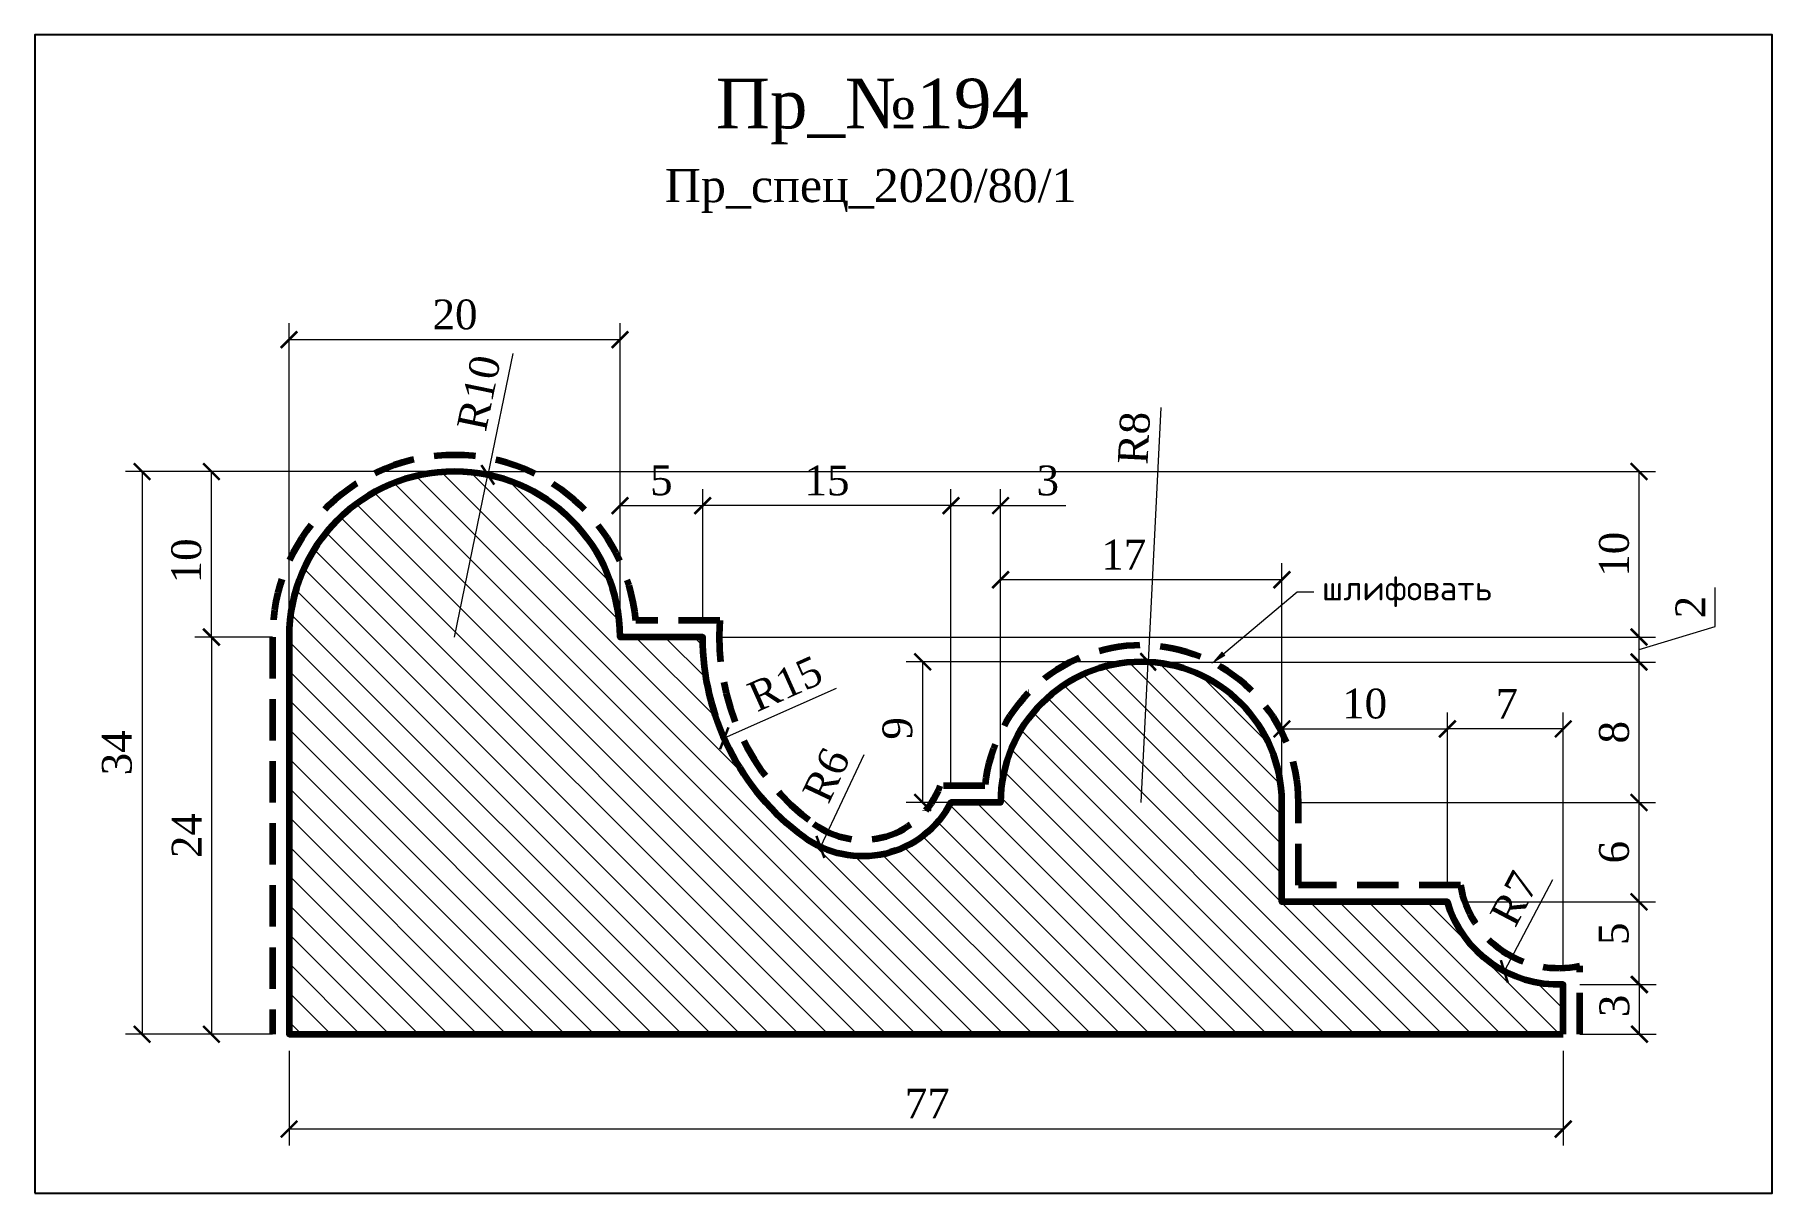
# Model space of a CAD drawing. Header units: millimetres. Extents: x 305118 to 305223, y -92257 to -92187.
import ezdxf
from ezdxf import colors
from ezdxf.entities.mleader import LeaderData, LeaderLine
from ezdxf.math import Vec2, Vec3

# ---------------------------------------------------------------- set-up
doc = ezdxf.new("R2010")
doc.units = ezdxf.units.MM
doc.header["$MEASUREMENT"] = 0
doc.linetypes.add('HIDDEN', pattern=[0.375, 0.25, -0.125])
doc.layers.add('Outside panel', color=7, linetype='Continuous', lineweight=18, true_color=0x7f5e57)
for name, color, linetype, lineweight in [('линия 15', 7, 'Continuous', 15), ('линия 50', 1, 'Continuous', 211), ('служебный слой РАЗМЕРЫ', 7, 'Continuous', 9)]:
    doc.layers.add(name, color=color, linetype=linetype, lineweight=lineweight)
doc.layers.add('размеры в модели', color=7, linetype='Continuous')
doc.styles.add('ELECT', font='times.ttf')
doc.styles.get("Standard").update_dxf_attribs({"font": 'times.ttf'})
doc.styles.add('ЕСКД профили текст', font='isocpeur.ttf')
doc.dimstyles.new('M_1', dxfattribs={"dimtxt": 1.8, "dimasz": 1, "dimexe": 1, "dimexo": 1, "dimgap": 0.6, "dimtad": 1, "dimdec": 0, "dimdsep": 46, "dimtxsty": 'Standard', "dimblk": 'ARCHTICK', "dimcen": -5, "dimclrd": 7, "dimclre": 7, "dimclrt": 7, "dimadec": 0, "dimazin": 0, "dimtfac": 1, "dimtdec": 0, "dimtmove": 0, "dimatfit": 3, "dimfxl": 1, "dimtolj": 1, "dimtzin": 0, "dimlwd": 5, "dimlwe": 5, "dimarcsym": 0})

# ---------------------------------------------------------------- blocks, each defined once
blk = doc.blocks.new('_ArchTick')
at = {"color": 0, "linetype": 'ByBlock', "const_width": 0.15}
blk.add_lwpolyline([(-0.5, -0.5), (0.5, 0.5)], dxfattribs=at)
blk = doc.blocks.new('*D23')
at = {"layer": 'Defpoints', "color": 0, "ltscale": 1000, "transparency": 16777216}
for p in [(305158.43, -92223.32), (305215.01, -92223.32), (305185.36, -92224.83)]:
    blk.add_point(p, dxfattribs=at)
at = {"layer": 'линия 15', "color": 7, "lineweight": 5, "ltscale": 1000, "transparency": 16777216}
for p, q in [((305219.61, -92222.69), (305219.61, -92220.33)), ((305159.43, -92223.32), (305216.01, -92223.32)), ((305215.01, -92224.07), (305219.61, -92222.69)), ((305215.01, -92224.83), (305215.01, -92223.32)), ((305186.36, -92224.83), (305216.01, -92224.83))]:
    blk.add_line(p, q, dxfattribs=at)
for p, rotation in [((305215.01, -92223.32), 90), ((305215.01, -92224.83), 270)]:
    blk.add_blockref('_ArchTick', p, dxfattribs=dict(at, rotation=rotation))
at = {"layer": 'линия 15', "color": 7, "ltscale": 1000, "transparency": 16777216, "insert": (305218.11, -92221.51), "char_height": 1.8, "attachment_point": 5, "rotation": 90}
blk.add_mtext('\\A1;2', dxfattribs=at)
blk = doc.blocks.new('*D20')
at = {"layer": 'Defpoints', "color": 0, "ltscale": 1000, "transparency": 16777216}
for p in [(305203.43, -92239.32), (305215.01, -92239.32), (305210.43, -92244.32)]:
    blk.add_point(p, dxfattribs=at)
at = {"layer": 'линия 15', "color": 7, "lineweight": 5, "ltscale": 1000, "transparency": 16777216}
for p, q in [((305204.43, -92239.32), (305216.01, -92239.32)), ((305215.01, -92244.32), (305215.01, -92239.32)), ((305211.43, -92244.32), (305216.01, -92244.32))]:
    blk.add_line(p, q, dxfattribs=at)
for p, rotation in [((305215.01, -92239.32), 90), ((305215.01, -92244.32), 270)]:
    blk.add_blockref('_ArchTick', p, dxfattribs=dict(at, rotation=rotation))
at = {"layer": 'линия 15', "color": 7, "ltscale": 1000, "transparency": 16777216, "insert": (305213.49, -92241.25), "char_height": 1.8, "attachment_point": 5, "rotation": 90}
blk.add_mtext('\\A1;5', dxfattribs=at)
blk = doc.blocks.new('*D19')
at = {"layer": 'Defpoints', "color": 0, "ltscale": 1000, "transparency": 16777216}
for p in [(305185.35, -92224.82), (305171.72, -92233.32), (305176.43, -92233.32)]:
    blk.add_point(p, dxfattribs=at)
at = {"layer": 'линия 15', "color": 7, "lineweight": 5, "ltscale": 1000, "transparency": 16777216}
for p, q in [((305184.35, -92224.82), (305170.72, -92224.82)), ((305171.72, -92224.82), (305171.72, -92233.32)), ((305175.43, -92233.32), (305170.72, -92233.32))]:
    blk.add_line(p, q, dxfattribs=at)
for p, rotation in [((305171.72, -92224.82), 90), ((305171.72, -92233.32), 270)]:
    blk.add_blockref('_ArchTick', p, dxfattribs=dict(at, rotation=rotation))
at = {"layer": 'линия 15', "color": 7, "ltscale": 1000, "transparency": 16777216, "insert": (305170.2, -92228.84), "char_height": 1.8, "attachment_point": 5, "rotation": 90}
blk.add_mtext('\\A1;9', dxfattribs=at)
blk = doc.blocks.new('*D18')
at = {"layer": 'Defpoints', "color": 0, "ltscale": 1000, "transparency": 16777216}
for p in [(305128.74, -92213.32), (305143.43, -92213.32), (305133.43, -92223.32)]:
    blk.add_point(p, dxfattribs=at)
at = {"layer": 'линия 15', "color": 7, "lineweight": 5, "ltscale": 1000, "transparency": 16777216}
for p, q in [((305142.43, -92213.32), (305127.74, -92213.32)), ((305128.74, -92223.32), (305128.74, -92213.32)), ((305132.43, -92223.32), (305127.74, -92223.32))]:
    blk.add_line(p, q, dxfattribs=at)
for p, rotation in [((305128.74, -92213.32), 90), ((305128.74, -92223.32), 270)]:
    blk.add_blockref('_ArchTick', p, dxfattribs=dict(at, rotation=rotation))
at = {"layer": 'линия 15', "color": 7, "ltscale": 1000, "transparency": 16777216, "insert": (305127.23, -92218.72), "char_height": 1.8, "attachment_point": 5, "rotation": 90}
blk.add_mtext('\\A1;10', dxfattribs=at)
blk = doc.blocks.new('*D17')
at = {"layer": 'Defpoints', "color": 0, "ltscale": 1000, "transparency": 16777216}
for p in [(305210.43, -92244.32), (305215.04, -92244.32), (305210.43, -92247.32)]:
    blk.add_point(p, dxfattribs=at)
at = {"layer": 'размеры в модели', "color": 7, "lineweight": 5, "ltscale": 1000, "transparency": 16777216}
for p, q in [((305211.43, -92244.32), (305216.04, -92244.32)), ((305215.04, -92247.32), (305215.04, -92244.32)), ((305211.43, -92247.32), (305216.04, -92247.32))]:
    blk.add_line(p, q, dxfattribs=at)
for p, rotation in [((305215.04, -92244.32), 90), ((305215.04, -92247.32), 270)]:
    blk.add_blockref('_ArchTick', p, dxfattribs=dict(at, rotation=rotation))
at = {"layer": 'размеры в модели', "color": 7, "ltscale": 1000, "transparency": 16777216, "insert": (305213.53, -92245.61), "char_height": 1.8, "attachment_point": 5, "rotation": 90}
blk.add_mtext('\\A1;3', dxfattribs=at)
blk = doc.blocks.new('*D16')
at = {"layer": 'Defpoints', "color": 0, "ltscale": 1000, "transparency": 16777216}
for p in [(305203.43, -92228.87), (305203.43, -92239.32), (305210.43, -92244.32)]:
    blk.add_point(p, dxfattribs=at)
at = {"layer": 'размеры в модели', "color": 7, "lineweight": 5, "ltscale": 1000, "transparency": 16777216}
for p, q in [((305203.43, -92238.32), (305203.43, -92227.87)), ((305210.43, -92243.32), (305210.43, -92227.87)), ((305210.43, -92228.87), (305203.43, -92228.87))]:
    blk.add_line(p, q, dxfattribs=at)
at = {"layer": 'размеры в модели', "color": 7, "lineweight": 5, "ltscale": 1000, "transparency": 16777216, "rotation": 180}
blk.add_blockref('_ArchTick', (305203.43, -92228.87), dxfattribs=at)
at = {"layer": 'размеры в модели', "color": 7, "lineweight": 5, "ltscale": 1000, "transparency": 16777216}
blk.add_blockref('_ArchTick', (305210.43, -92228.87), dxfattribs=at)
at = {"layer": 'размеры в модели', "color": 7, "ltscale": 1000, "transparency": 16777216, "insert": (305207.02, -92227.35), "char_height": 1.8, "attachment_point": 5}
blk.add_mtext('\\A1;7', dxfattribs=at)
blk = doc.blocks.new('*D15')
at = {"layer": 'Defpoints', "color": 0, "ltscale": 1000, "transparency": 16777216}
for p in [(305176.43, -92219.86), (305176.43, -92233.32), (305193.43, -92233.1)]:
    blk.add_point(p, dxfattribs=at)
at = {"layer": 'размеры в модели', "color": 7, "lineweight": 5, "ltscale": 1000, "transparency": 16777216}
for p, q in [((305176.43, -92232.32), (305176.43, -92218.86)), ((305193.43, -92232.1), (305193.43, -92218.86)), ((305193.43, -92219.86), (305176.43, -92219.86))]:
    blk.add_line(p, q, dxfattribs=at)
at = {"layer": 'размеры в модели', "color": 7, "lineweight": 5, "ltscale": 1000, "transparency": 16777216, "rotation": 180}
blk.add_blockref('_ArchTick', (305176.43, -92219.86), dxfattribs=at)
at = {"layer": 'размеры в модели', "color": 7, "lineweight": 5, "ltscale": 1000, "transparency": 16777216}
blk.add_blockref('_ArchTick', (305193.43, -92219.86), dxfattribs=at)
at = {"layer": 'размеры в модели', "color": 7, "ltscale": 1000, "transparency": 16777216, "insert": (305183.87, -92218.34), "char_height": 1.8, "attachment_point": 5}
blk.add_mtext('\\A1;17', dxfattribs=at)
blk = doc.blocks.new('*D14')
at = {"layer": 'Defpoints', "color": 0, "ltscale": 1000, "transparency": 16777216}
for p in [(305173.43, -92215.38), (305173.43, -92233.32), (305176.43, -92233.32)]:
    blk.add_point(p, dxfattribs=at)
at = {"layer": 'размеры в модели', "color": 7, "lineweight": 5, "ltscale": 1000, "transparency": 16777216}
for p, q in [((305173.43, -92232.32), (305173.43, -92214.38)), ((305176.43, -92232.32), (305176.43, -92214.38)), ((305173.43, -92215.38), (305176.43, -92215.38)), ((305176.43, -92215.38), (305180.38, -92215.38))]:
    blk.add_line(p, q, dxfattribs=at)
at = {"layer": 'размеры в модели', "color": 7, "lineweight": 5, "ltscale": 1000, "transparency": 16777216, "rotation": 180}
blk.add_blockref('_ArchTick', (305173.43, -92215.38), dxfattribs=at)
at = {"layer": 'размеры в модели', "color": 7, "lineweight": 5, "ltscale": 1000, "transparency": 16777216}
blk.add_blockref('_ArchTick', (305176.43, -92215.38), dxfattribs=at)
at = {"layer": 'размеры в модели', "color": 7, "ltscale": 1000, "transparency": 16777216, "insert": (305179.28, -92213.87), "char_height": 1.8, "attachment_point": 5}
blk.add_mtext('\\A1;3', dxfattribs=at)
blk = doc.blocks.new('*D13')
at = {"layer": 'Defpoints', "color": 0, "ltscale": 1000, "transparency": 16777216}
for p in [(305158.43, -92215.38), (305158.43, -92223.32), (305173.43, -92233.32)]:
    blk.add_point(p, dxfattribs=at)
at = {"layer": 'размеры в модели', "color": 7, "lineweight": 5, "ltscale": 1000, "transparency": 16777216}
for p, q in [((305158.43, -92222.32), (305158.43, -92214.38)), ((305173.43, -92232.32), (305173.43, -92214.38)), ((305173.43, -92215.38), (305158.43, -92215.38))]:
    blk.add_line(p, q, dxfattribs=at)
at = {"layer": 'размеры в модели', "color": 7, "lineweight": 5, "ltscale": 1000, "transparency": 16777216, "rotation": 180}
blk.add_blockref('_ArchTick', (305158.43, -92215.38), dxfattribs=at)
at = {"layer": 'размеры в модели', "color": 7, "lineweight": 5, "ltscale": 1000, "transparency": 16777216}
blk.add_blockref('_ArchTick', (305173.43, -92215.38), dxfattribs=at)
at = {"layer": 'размеры в модели', "color": 7, "ltscale": 1000, "transparency": 16777216, "insert": (305165.94, -92213.87), "char_height": 1.8, "attachment_point": 5}
blk.add_mtext('\\A1;15', dxfattribs=at)
blk = doc.blocks.new('*D12')
at = {"layer": 'Defpoints', "color": 0, "ltscale": 1000, "transparency": 16777216}
for p in [(305153.43, -92205.35), (305133.43, -92223.32), (305153.43, -92223.32)]:
    blk.add_point(p, dxfattribs=at)
at = {"layer": 'размеры в модели', "color": 7, "lineweight": 5, "ltscale": 1000, "transparency": 16777216}
for p, q in [((305133.43, -92222.32), (305133.43, -92204.35)), ((305153.43, -92222.32), (305153.43, -92204.35)), ((305133.43, -92205.35), (305153.43, -92205.35))]:
    blk.add_line(p, q, dxfattribs=at)
at = {"layer": 'размеры в модели', "color": 7, "lineweight": 5, "ltscale": 1000, "transparency": 16777216, "rotation": 180}
blk.add_blockref('_ArchTick', (305133.43, -92205.35), dxfattribs=at)
at = {"layer": 'размеры в модели', "color": 7, "lineweight": 5, "ltscale": 1000, "transparency": 16777216}
blk.add_blockref('_ArchTick', (305153.43, -92205.35), dxfattribs=at)
at = {"layer": 'размеры в модели', "color": 7, "ltscale": 1000, "transparency": 16777216, "insert": (305143.46, -92203.84), "char_height": 1.8, "attachment_point": 5}
blk.add_mtext('\\A1;20', dxfattribs=at)
blk = doc.blocks.new('*D11')
at = {"layer": 'Defpoints', "color": 0, "ltscale": 1000, "transparency": 16777216}
for p in [(305145.44, -92213.52), (305143.43, -92223.32)]:
    blk.add_point(p, dxfattribs=at)
at = {"layer": 'размеры в модели', "color": 7, "lineweight": 5, "ltscale": 1000, "transparency": 16777216}
for p in [(305146.95, -92206.19), (305143.43, -92223.32)]:
    blk.add_line(p, (305145.44, -92213.52), dxfattribs=at)
at = {"layer": 'размеры в модели', "color": 7, "lineweight": 5, "ltscale": 1000, "transparency": 16777216, "rotation": 258.3780460125786}
blk.add_blockref('_ArchTick', (305145.44, -92213.52), dxfattribs=at)
at = {"layer": 'размеры в модели', "color": 7, "ltscale": 1000, "transparency": 16777216, "insert": (305144.91, -92208.57), "char_height": 1.8, "attachment_point": 5, "rotation": 78.378}
blk.add_mtext('\\A1;R10', dxfattribs=at)
blk = doc.blocks.new('*D10')
at = {"layer": 'Defpoints', "color": 0, "ltscale": 1000, "transparency": 16777216}
for p in [(305173.43, -92223.32), (305159.73, -92229.44)]:
    blk.add_point(p, dxfattribs=at)
at = {"layer": 'размеры в модели', "color": 7, "lineweight": 5, "ltscale": 1000, "transparency": 16777216}
blk.add_line((305166.5, -92226.42), (305159.73, -92229.44), dxfattribs=at)
blk.add_arc((305173.43, -92223.32), 15, 200.2608, 212.5163, dxfattribs=at)
at = {"layer": 'размеры в модели', "color": 7, "lineweight": 5, "ltscale": 1000, "transparency": 16777216, "rotation": 204.0805053687893}
blk.add_blockref('_ArchTick', (305159.73, -92229.44), dxfattribs=at)
at = {"layer": 'размеры в модели', "color": 7, "ltscale": 1000, "transparency": 16777216, "insert": (305163.41, -92226.14), "char_height": 1.8, "attachment_point": 5, "rotation": 24.0805}
blk.add_mtext('\\A1;R15', dxfattribs=at)
blk = doc.blocks.new('*D9')
at = {"layer": 'Defpoints', "color": 0, "ltscale": 1000, "transparency": 16777216}
for p in [(305168.09, -92230.57), (305165.54, -92236)]:
    blk.add_point(p, dxfattribs=at)
at = {"layer": 'размеры в модели', "color": 7, "lineweight": 5, "ltscale": 1000, "transparency": 16777216}
blk.add_line((305168.16, -92230.43), (305165.54, -92236), dxfattribs=at)
blk.add_arc((305168.09, -92230.57), 6, 225.8854, 254.3023, dxfattribs=at)
at = {"layer": 'размеры в модели', "color": 7, "lineweight": 5, "ltscale": 1000, "transparency": 16777216, "rotation": 244.7530464474094}
blk.add_blockref('_ArchTick', (305165.54, -92236), dxfattribs=at)
at = {"layer": 'размеры в модели', "color": 7, "ltscale": 1000, "transparency": 16777216, "insert": (305165.9, -92231.66), "char_height": 1.8, "attachment_point": 5, "rotation": 64.753}
blk.add_mtext('\\A1;R6', dxfattribs=at)
blk = doc.blocks.new('*D8')
at = {"layer": 'Defpoints', "color": 0, "ltscale": 1000, "transparency": 16777216}
for p in [(305210.14, -92237.32), (305206.87, -92243.52)]:
    blk.add_point(p, dxfattribs=at)
at = {"layer": 'размеры в модели', "color": 7, "lineweight": 5, "ltscale": 1000, "transparency": 16777216}
blk.add_line((305209.78, -92238), (305206.87, -92243.52), dxfattribs=at)
at = {"layer": 'размеры в модели', "color": 7, "lineweight": 5, "ltscale": 1000, "transparency": 16777216, "rotation": 242.2129857384392}
blk.add_blockref('_ArchTick', (305206.87, -92243.52), dxfattribs=at)
at = {"layer": 'размеры в модели', "color": 7, "ltscale": 1000, "transparency": 16777216, "insert": (305207.47, -92239.12), "char_height": 1.8, "attachment_point": 5, "rotation": 62.213}
blk.add_mtext('\\A1;R7', dxfattribs=at)
blk = doc.blocks.new('*D7')
at = {"layer": 'Defpoints', "color": 0, "ltscale": 1000, "transparency": 16777216}
for p in [(305158.43, -92215.38), (305153.43, -92223.32), (305158.43, -92223.32)]:
    blk.add_point(p, dxfattribs=at)
at = {"layer": 'размеры в модели', "color": 7, "lineweight": 5, "ltscale": 1000, "transparency": 16777216}
for p, q in [((305153.43, -92222.32), (305153.43, -92214.38)), ((305158.43, -92222.32), (305158.43, -92214.38)), ((305153.43, -92215.38), (305158.43, -92215.38))]:
    blk.add_line(p, q, dxfattribs=at)
at = {"layer": 'размеры в модели', "color": 7, "lineweight": 5, "ltscale": 1000, "transparency": 16777216, "rotation": 180}
blk.add_blockref('_ArchTick', (305153.43, -92215.38), dxfattribs=at)
at = {"layer": 'размеры в модели', "color": 7, "lineweight": 5, "ltscale": 1000, "transparency": 16777216}
blk.add_blockref('_ArchTick', (305158.43, -92215.38), dxfattribs=at)
at = {"layer": 'размеры в модели', "color": 7, "ltscale": 1000, "transparency": 16777216, "insert": (305155.93, -92212.95), "char_height": 1.8, "attachment_point": 2}
blk.add_mtext('\\A1;5', dxfattribs=at)
blk = doc.blocks.new('*D6')
at = {"layer": 'Defpoints', "color": 0, "ltscale": 1000, "transparency": 16777216}
for p in [(305203.43, -92228.87), (305193.43, -92239.32), (305203.43, -92239.32)]:
    blk.add_point(p, dxfattribs=at)
at = {"layer": 'размеры в модели', "color": 7, "lineweight": 5, "ltscale": 1000, "transparency": 16777216}
for p, q in [((305193.43, -92238.32), (305193.43, -92227.87)), ((305203.43, -92238.32), (305203.43, -92227.87)), ((305193.43, -92228.87), (305203.43, -92228.87))]:
    blk.add_line(p, q, dxfattribs=at)
at = {"layer": 'размеры в модели', "color": 7, "lineweight": 5, "ltscale": 1000, "transparency": 16777216, "rotation": 180}
blk.add_blockref('_ArchTick', (305193.43, -92228.87), dxfattribs=at)
at = {"layer": 'размеры в модели', "color": 7, "lineweight": 5, "ltscale": 1000, "transparency": 16777216}
blk.add_blockref('_ArchTick', (305203.43, -92228.87), dxfattribs=at)
at = {"layer": 'размеры в модели', "color": 7, "ltscale": 1000, "transparency": 16777216, "insert": (305198.43, -92226.44), "char_height": 1.8, "attachment_point": 2}
blk.add_mtext('\\A1;10', dxfattribs=at)
blk = doc.blocks.new('*D5')
at = {"layer": 'Defpoints', "color": 0, "ltscale": 1000, "transparency": 16777216}
for p in [(305133.43, -92223.32), (305128.74, -92247.32), (305133.43, -92247.32)]:
    blk.add_point(p, dxfattribs=at)
at = {"layer": 'размеры в модели', "color": 7, "lineweight": 5, "ltscale": 1000, "transparency": 16777216}
for p, q in [((305132.43, -92223.32), (305127.74, -92223.32)), ((305128.74, -92223.32), (305128.74, -92247.32)), ((305132.43, -92247.32), (305127.74, -92247.32))]:
    blk.add_line(p, q, dxfattribs=at)
for p, rotation in [((305128.74, -92223.32), 90), ((305128.74, -92247.32), 270)]:
    blk.add_blockref('_ArchTick', p, dxfattribs=dict(at, rotation=rotation))
at = {"layer": 'размеры в модели', "color": 7, "ltscale": 1000, "transparency": 16777216, "insert": (305126.34, -92235.32), "char_height": 1.8, "attachment_point": 2, "rotation": 90}
blk.add_mtext('\\A1;24', dxfattribs=at)
blk = doc.blocks.new('*D4')
at = {"layer": 'Defpoints', "color": 0, "ltscale": 1000, "transparency": 16777216}
for p in [(305143.43, -92213.32), (305124.55, -92247.32), (305133.43, -92247.32)]:
    blk.add_point(p, dxfattribs=at)
at = {"layer": 'размеры в модели', "color": 7, "lineweight": 5, "ltscale": 1000, "transparency": 16777216}
for p, q in [((305142.43, -92213.32), (305123.55, -92213.32)), ((305124.55, -92213.32), (305124.55, -92247.32)), ((305132.43, -92247.32), (305123.55, -92247.32))]:
    blk.add_line(p, q, dxfattribs=at)
for p, rotation in [((305124.55, -92213.32), 90), ((305124.55, -92247.32), 270)]:
    blk.add_blockref('_ArchTick', p, dxfattribs=dict(at, rotation=rotation))
at = {"layer": 'размеры в модели', "color": 7, "ltscale": 1000, "transparency": 16777216, "insert": (305122.12, -92230.32), "char_height": 1.8, "attachment_point": 2, "rotation": 90}
blk.add_mtext('\\A1;34', dxfattribs=at)
blk = doc.blocks.new('*D3')
at = {"layer": 'Defpoints', "color": 0, "ltscale": 1000, "transparency": 16777216}
for p in [(305133.43, -92247.32), (305210.43, -92247.32), (305133.43, -92253.05)]:
    blk.add_point(p, dxfattribs=at)
at = {"layer": 'размеры в модели', "color": 7, "lineweight": 5, "ltscale": 1000, "transparency": 16777216}
for p, q in [((305133.43, -92248.32), (305133.43, -92254.05)), ((305210.43, -92248.32), (305210.43, -92254.05)), ((305210.43, -92253.05), (305133.43, -92253.05))]:
    blk.add_line(p, q, dxfattribs=at)
at = {"layer": 'размеры в модели', "color": 7, "lineweight": 5, "ltscale": 1000, "transparency": 16777216, "rotation": 180}
blk.add_blockref('_ArchTick', (305133.43, -92253.05), dxfattribs=at)
at = {"layer": 'размеры в модели', "color": 7, "lineweight": 5, "ltscale": 1000, "transparency": 16777216}
blk.add_blockref('_ArchTick', (305210.43, -92253.05), dxfattribs=at)
at = {"layer": 'размеры в модели', "color": 7, "ltscale": 1000, "transparency": 16777216, "insert": (305172, -92250.61), "char_height": 1.8, "attachment_point": 2}
blk.add_mtext('\\A1;77', dxfattribs=at)
blk = doc.blocks.new('*D2')
at = {"layer": 'Defpoints', "color": 0, "ltscale": 1000, "transparency": 16777216}
for p in [(305185.35, -92224.82), (305184.93, -92233.31)]:
    blk.add_point(p, dxfattribs=at)
at = {"layer": 'размеры в модели', "color": 7, "lineweight": 5, "ltscale": 1000, "transparency": 16777216}
for p in [(305186.11, -92209.45), (305184.93, -92233.31)]:
    blk.add_line(p, (305185.35, -92224.82), dxfattribs=at)
at = {"layer": 'размеры в модели', "color": 7, "lineweight": 5, "ltscale": 1000, "transparency": 16777216, "rotation": 267.1546616025368}
blk.add_blockref('_ArchTick', (305185.35, -92224.82), dxfattribs=at)
at = {"layer": 'размеры в модели', "color": 7, "ltscale": 1000, "transparency": 16777216, "insert": (305183.51, -92212.83), "char_height": 1.8, "attachment_point": 1, "rotation": 87.1547}
blk.add_mtext('\\A1;R8', dxfattribs=at)

msp = doc.modelspace()

# ---------------------------------------------------------------- hatches: boundary and pattern name
at = {"layer": 'Outside panel', "ltscale": 1000}
h = msp.add_hatch(dxfattribs=at)
h.set_pattern_fill('ANSI31', color=256, scale=10, angle=90)
h.set_pattern_definition([(135, (212046.6785, -402933.7003), (-0.8838834765, -0.8838834765), [])])
h.paths.add_polyline_path([(305210.43, -92247.32), (305210.43, -92244.32, -0.34347), (305203.43, -92239.32), (305193.43, -92239.32), (305193.43, -92233.32, 1), (305176.43, -92233.32), (305173.43, -92233.32, -0.461305), (305164.54, -92235.4, -0.238528), (305158.43, -92223.32), (305153.43, -92223.32, 1), (305133.43, -92223.32), (305133.43, -92247.32)])

# ---------------------------------------------------------------- linework, layer by layer
at = {"color": 6, "ltscale": 1000}
msp.add_lwpolyline([(305118.06, -92256.93), (305223.06, -92256.93), (305223.06, -92186.93), (305118.06, -92186.93)], close=True, dxfattribs=at)
at = {"layer": 'линия 50', "color": 1, "linetype": 'HIDDEN', "ltscale": 10, "true_color": 0xff0909}
msp.add_lwpolyline([(305211.43, -92247.32), (305211.43, -92243.18, -0.429012), (305204.22, -92238.32), (305194.43, -92238.32), (305194.43, -92233.32, 0.948614), (305175.48, -92232.32), (305172.78, -92232.32, -0.497758), (305165.13, -92234.6, -0.257501), (305159.46, -92222.32), (305154.38, -92222.32, 0.955488), (305132.43, -92223.32), (305132.43, -92247.32)], format="xyb", dxfattribs=at)
at = {"layer": 'линия 50', "color": 7}
msp.add_lwpolyline([(305210.43, -92247.32), (305210.43, -92244.32, -0.34347), (305203.43, -92239.32), (305193.43, -92239.32), (305193.43, -92233.32, 1), (305176.43, -92233.32), (305173.43, -92233.32, -0.461305), (305164.54, -92235.4, -0.238528), (305158.43, -92223.32), (305153.43, -92223.32, 1), (305133.43, -92223.32), (305133.43, -92247.32)], format="xyb", close=True, dxfattribs=at)

# ---------------------------------------------------------------- texts
at = {"color": 5, "ltscale": 1000, "style": 'ELECT'}
msp.add_text('Пр_№194', height=3, dxfattribs=at).set_placement((305159.22, -92192.58))
at = {"color": 7, "ltscale": 1000, "insert": (305156.14, -92195.04), "char_height": 2, "attachment_point": 1, "style": 'ELECT'}
msp.add_mtext('Пр_спец_2020/80/1\\P ', dxfattribs=at)

# ---------------------------------------------------------------- dimensions: what is measured, and where the dimension line sits
at = {"layer": 'линия 15', "color": 5, "ltscale": 1000}
for base, p1, p2, picture, middle in [((305128.74, -92213.32), (305133.43, -92223.32), (305143.43, -92213.32), '*D18', (305128.74, -92218.72)), ((305171.72159398, -92233.31882172), (305185.34911031, -92224.81882172), (305176.42716934, -92233.31882172), '*D19', (305171.72159398, -92228.83532884)), ((305215.01, -92239.32), (305210.43, -92244.32), (305203.43, -92239.32), '*D20', (305215.01, -92241.25))]:
    dim = msp.add_linear_dim(base=base, p1=p1, p2=p2, angle=90, dimstyle='M_1', dxfattribs=at)
    dim.commit()
    dim.dimension.update_dxf_attribs({"geometry": picture, "text_midpoint": middle, "dimtype": 128})
for base, p1, p2 in [((305215.01, -92213.32), (305158.43, -92223.32), (305143.43, -92213.32)), ((305215.01, -92224.83), (305193.43, -92233.32), (305185.36, -92224.83)), ((305215.01, -92233.32), (305203.43, -92239.32), (305193.43, -92233.32))]:
    msp.add_linear_dim(base=base, p1=p1, p2=p2, angle=90, dimstyle='M_1', dxfattribs=at).render()
dim = msp.add_linear_dim(base=(305215.01, -92223.32), p1=(305185.36, -92224.83), p2=(305158.43, -92223.32), angle=90, dimstyle='M_1', dxfattribs=at)
dim.commit()
dim.dimension.update_dxf_attribs({"geometry": '*D23', "text_midpoint": (305218.11, -92222.09)})
at = {"layer": 'размеры в модели', "color": 5, "ltscale": 1000}
for base, p1, p2, picture, middle in [((305153.43, -92205.35), (305133.43, -92223.32), (305153.43, -92223.32), '*D12', (305143.46, -92205.35)), ((305158.43, -92215.38), (305173.43, -92233.32), (305158.43, -92223.32), '*D13', (305165.94, -92215.38)), ((305173.43, -92215.38), (305176.43, -92233.32), (305173.43, -92233.32), '*D14', (305179.28, -92215.38)), ((305176.43, -92219.86), (305193.43, -92233.1), (305176.43, -92233.32), '*D15', (305183.87, -92219.86)), ((305203.43, -92228.87), (305210.43, -92244.32), (305203.43, -92239.32), '*D16', (305207.02, -92228.87))]:
    dim = msp.add_linear_dim(base=base, p1=p1, p2=p2, dimstyle='M_1', dxfattribs=at)
    dim.commit()
    dim.dimension.update_dxf_attribs({"geometry": picture, "text_midpoint": middle, "dimtype": 128})
dim = msp.add_radius_dim(center=(305143.43, -92223.32), mpoint=(305145.44, -92213.52), dimstyle='M_1', dxfattribs=at)
dim.commit()
dim.dimension.update_dxf_attribs({"geometry": '*D11', "text_midpoint": (305144.91, -92208.57)})
at = {"layer": 'размеры в модели', "color": 0, "ltscale": 1000}
dim = msp.add_radius_dim(center=(305184.9272, -92233.3083), mpoint=(305185.3491, -92224.8188), dimstyle='M_1', dxfattribs=at)
dim.commit()
dim.dimension.update_dxf_attribs({"geometry": '*D2', "text_midpoint": (305186.0112, -92211.4973), "dimtype": 132})
for base, p1, picture, middle in [((305124.55, -92247.32), (305143.43, -92213.32), '*D4', (305124.55, -92230.32)), ((305128.74, -92247.32), (305133.43, -92223.32), '*D5', (305128.74, -92235.32))]:
    dim = msp.add_linear_dim(base=base, p1=p1, p2=(305133.43, -92247.32), angle=270, dimstyle='M_1', dxfattribs=at)
    dim.commit()
    dim.dimension.update_dxf_attribs({"geometry": picture, "text_midpoint": middle, "dimtype": 128})
for base, p1, p2, picture, middle in [((305158.43, -92215.38), (305153.43, -92223.32), (305158.43, -92223.32), '*D7', (305155.93, -92215.38)), ((305203.43, -92228.87), (305193.43, -92239.32), (305203.43, -92239.32), '*D6', (305198.43, -92228.87)), ((305133.43, -92253.05), (305210.43, -92247.32), (305133.43, -92247.32), '*D3', (305172, -92253.05))]:
    dim = msp.add_linear_dim(base=base, p1=p1, p2=p2, dimstyle='M_1', dxfattribs=at)
    dim.commit()
    dim.dimension.update_dxf_attribs({"geometry": picture, "text_midpoint": middle, "dimtype": 128})
at = {"layer": 'размеры в модели', "color": 5, "ltscale": 1000}
for center, mpoint, picture, middle in [((305173.43, -92223.32), (305159.73, -92229.44), '*D10', (305164.03, -92227.52)), ((305168.09, -92230.57), (305165.54, -92236), '*D9', (305167.27, -92232.31)), ((305210.14, -92237.32), (305206.87, -92243.52), '*D8', (305208.82, -92239.83))]:
    dim = msp.add_radius_dim(center=center, mpoint=mpoint, dimstyle='M_1', dxfattribs=at)
    dim.commit()
    dim.dimension.update_dxf_attribs({"geometry": picture, "text_midpoint": middle, "dimtype": 132})
dim = msp.add_linear_dim(base=(305215.04, -92244.32), p1=(305210.43, -92247.32), p2=(305210.43, -92244.32), angle=90, dimstyle='M_1', dxfattribs=at)
dim.commit()
dim.dimension.update_dxf_attribs({"geometry": '*D17', "text_midpoint": (305215.04, -92245.61), "dimtype": 128})

# ---------------------------------------------------------------- leaders
at = {"layer": 'служебный слой РАЗМЕРЫ'}
ml = msp.add_multileader_mtext('Standard', dxfattribs=at)
ml.set_content('\\A1;шлифовать', color=256, style='ЕСКД профили текст')
ml.set_leader_properties(color=256, linetype='ByLayer', lineweight=-1)
ml.build(insert=Vec2(0, 0))
ml.multileader.update_dxf_attribs({"dogleg_length": 1, "arrow_head_size": 1})
ctx = ml.context
ctx.base_point, ctx.char_height, ctx.arrow_head_size, ctx.landing_gap_size, ctx.plane_origin = Vec3(305195.35, -92220.58), 1.5, 1, 0.5, Vec3(305214.39, -92189.73)
notes = []
notes.append((ctx, [(1, (1, 1, 0), (305194.35, -92220.58), (1, 0), 1, [(0, [(305189.15, -92224.96)], 0, [])])]))
ctx.mtext.insert, ctx.mtext.flow_direction = Vec3(305195.85, -92219.61), 5
for ctx, leaders in notes:
    for number, flags, end, landing, length, lines in leaders:
        leader = LeaderData()
        leader.index, (leader.has_last_leader_line, leader.has_dogleg_vector, leader.attachment_direction) = number, flags
        leader.last_leader_point, leader.dogleg_vector, leader.dogleg_length = Vec3(end), Vec3(landing), length
        for number, points, colour, breaks in lines:
            line = LeaderLine()
            line.index, line.vertices, line.color, line.breaks = number, Vec3.list(points), colors.encode_raw_color(colour), breaks
            leader.lines.append(line)
        ctx.leaders.append(leader)

doc.saveas('drawing.dxf')
